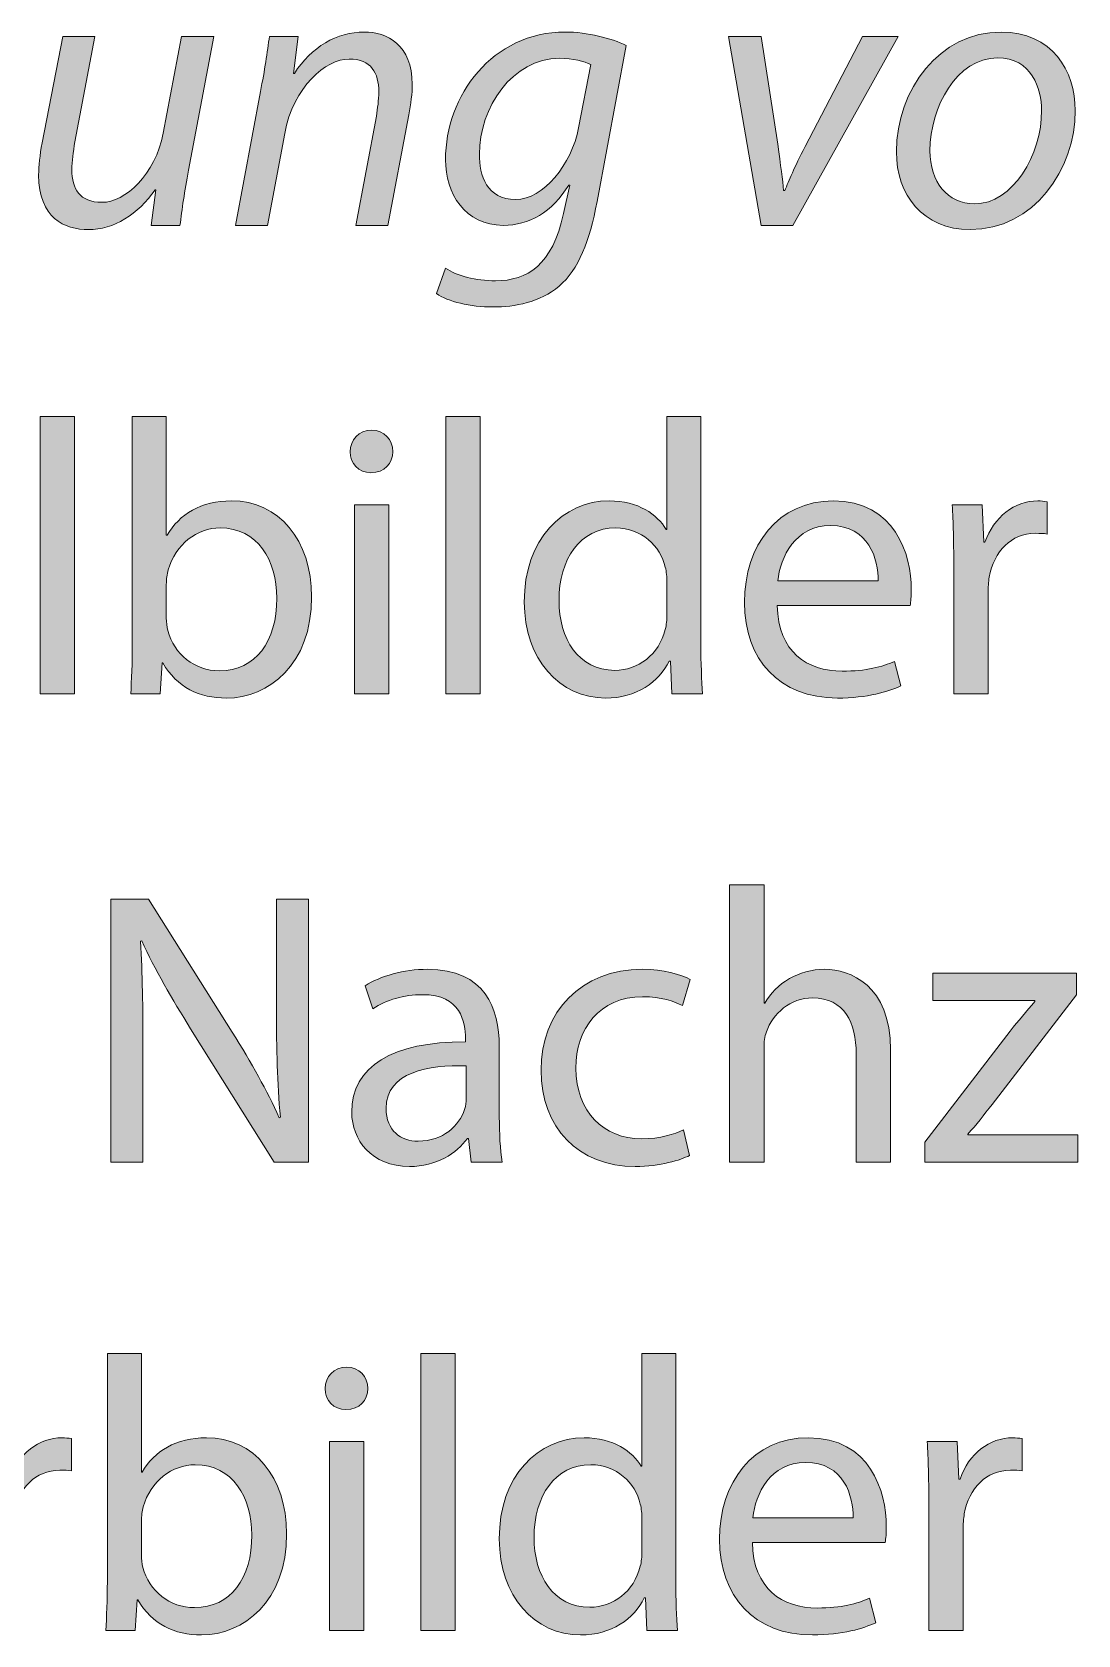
# Model space of a CAD drawing. Header units: inches. Extents: x 0 to 395, y 0 to 191.
# Drawn here: x 344.19 to 357.05, y 106.64 to 126.35 of the extents above; entities that cross this region are included whole.
import ezdxf

# ---------------------------------------------------------------- set-up
doc = ezdxf.new("R2010")
doc.units = ezdxf.units.IN
doc.header["$MEASUREMENT"] = 0
doc.layers.add('Template', color=7, linetype='Continuous')

# ---------------------------------------------------------------- blocks, each defined once
blk = doc.blocks.new('block 4')
at = {"layer": 'Template', "true_color": 0xf6921e}
h = blk.add_hatch(color=30, dxfattribs=at)
h.dxf.hatch_style = 2
edge = h.paths.add_edge_path()
edge.add_spline(control_points=[(346.688, 123.975), (346.688, 123.975), (346.996, 125.622), (346.996, 125.622), (347.049, 125.881), (347.082, 126.107), (347.106, 126.299), (347.106, 126.299), (347.461, 126.299), (347.461, 126.299), (347.461, 126.299), (347.404, 125.843), (347.404, 125.843), (347.404, 125.843), (347.413, 125.843), (347.413, 125.843), (347.62, 126.169), (347.937, 126.352), (348.273, 126.352), (348.551, 126.352), (348.863, 126.193), (348.863, 125.708), (348.863, 125.603), (348.844, 125.459), (348.82, 125.334), (348.82, 125.334), (348.561, 123.975), (348.561, 123.975), (348.561, 123.975), (348.168, 123.975), (348.168, 123.975), (348.168, 123.975), (348.422, 125.319), (348.422, 125.319), (348.436, 125.41), (348.451, 125.516), (348.451, 125.617), (348.451, 125.848), (348.359, 126.02), (348.086, 126.02), (347.802, 126.02), (347.399, 125.679), (347.294, 125.103), (347.294, 125.103), (347.082, 123.975), (347.082, 123.975), (347.082, 123.975), (346.688, 123.975), (346.688, 123.975)], knot_values=[0, 0, 0, 0, 1, 1, 1, 2, 2, 2, 3, 3, 3, 4, 4, 4, 5, 5, 5, 6, 6, 6, 7, 7, 7, 8, 8, 8, 9, 9, 9, 10, 10, 10, 11, 11, 11, 12, 12, 12, 13, 13, 13, 14, 14, 14, 15, 15, 15, 16, 16, 16, 16], degree=3, periodic=1)
h = blk.add_hatch(color=30, dxfattribs=at)
h.dxf.hatch_style = 2
edge = h.paths.add_edge_path()
edge.add_spline(control_points=[(349.271, 123.447), (349.41, 123.355), (349.645, 123.293), (349.885, 123.293), (350.279, 123.293), (350.587, 123.49), (350.721, 124.119), (350.721, 124.119), (350.798, 124.47), (350.798, 124.47), (350.798, 124.47), (350.788, 124.47), (350.788, 124.47), (350.582, 124.138), (350.298, 123.975), (349.981, 123.975), (349.511, 123.975), (349.271, 124.369), (349.271, 124.782), (349.271, 125.569), (349.847, 126.352), (350.745, 126.352), (351.014, 126.352), (351.312, 126.275), (351.494, 126.188), (351.494, 126.188), (351.134, 124.268), (351.134, 124.268), (351.043, 123.773), (350.908, 123.437), (350.668, 123.226), (350.433, 123.029), (350.121, 122.971), (349.857, 122.971), (349.573, 122.971), (349.304, 123.038), (349.16, 123.135), (349.16, 123.135), (349.271, 123.447), (349.271, 123.447)], knot_values=[0, 0, 0, 0, 1, 1, 1, 2, 2, 2, 3, 3, 3, 4, 4, 4, 5, 5, 5, 6, 6, 6, 7, 7, 7, 8, 8, 8, 9, 9, 9, 10, 10, 10, 11, 11, 11, 12, 12, 12, 13, 13, 13, 13], degree=3, periodic=1)
edge = h.paths.add_edge_path()
edge.add_spline(control_points=[(351.057, 125.953), (350.98, 125.987), (350.836, 126.03), (350.673, 126.03), (350.092, 126.03), (349.689, 125.42), (349.689, 124.849), (349.684, 124.589), (349.78, 124.292), (350.135, 124.292), (350.476, 124.292), (350.822, 124.724), (350.908, 125.175), (350.908, 125.175), (351.057, 125.953), (351.057, 125.953)], knot_values=[0, 0, 0, 0, 1, 1, 1, 2, 2, 2, 3, 3, 3, 4, 4, 4, 5, 5, 5, 5], degree=3, periodic=1)
h = blk.add_hatch(color=30, dxfattribs=at)
h.dxf.hatch_style = 2
edge = h.paths.add_edge_path()
edge.add_spline(control_points=[(357.014, 125.387), (357.014, 124.666), (356.505, 123.922), (355.722, 123.922), (355.141, 123.922), (354.815, 124.354), (354.815, 124.877), (354.815, 125.646), (355.348, 126.352), (356.102, 126.352), (356.731, 126.352), (357.014, 125.876), (357.014, 125.387)], knot_values=[0, 0, 0, 0, 1, 1, 1, 2, 2, 2, 3, 3, 3, 4, 4, 4, 4], degree=3, periodic=1)
edge = h.paths.add_edge_path()
edge.add_spline(control_points=[(355.228, 124.892), (355.228, 124.513), (355.439, 124.239), (355.775, 124.239), (356.246, 124.239), (356.601, 124.844), (356.601, 125.387), (356.601, 125.655), (356.476, 126.035), (356.058, 126.035), (355.559, 126.035), (355.228, 125.425), (355.228, 124.892)], knot_values=[0, 0, 0, 0, 1, 1, 1, 2, 2, 2, 3, 3, 3, 4, 4, 4, 4], degree=3, periodic=1)
h = blk.add_hatch(color=30, dxfattribs=at)
h.dxf.hatch_style = 2
edge = h.paths.add_edge_path()
edge.add_spline(control_points=[(346.425, 126.299), (346.425, 126.299), (346.113, 124.652), (346.113, 124.652), (346.061, 124.393), (346.032, 124.167), (346.007, 123.975), (346.007, 123.975), (345.652, 123.975), (345.652, 123.975), (345.652, 123.975), (345.71, 124.412), (345.71, 124.412), (345.71, 124.412), (345.7, 124.412), (345.7, 124.412), (345.494, 124.109), (345.191, 123.922), (344.884, 123.922), (344.586, 123.922), (344.269, 124.066), (344.269, 124.594), (344.269, 124.705), (344.284, 124.834), (344.312, 124.988), (344.312, 124.988), (344.567, 126.299), (344.567, 126.299), (344.567, 126.299), (344.961, 126.299), (344.961, 126.299), (344.961, 126.299), (344.716, 125.003), (344.716, 125.003), (344.692, 124.873), (344.678, 124.762), (344.678, 124.661), (344.678, 124.421), (344.773, 124.258), (345.047, 124.258), (345.335, 124.258), (345.705, 124.599), (345.801, 125.108), (345.801, 125.108), (346.027, 126.299), (346.027, 126.299), (346.027, 126.299), (346.425, 126.299), (346.425, 126.299)], knot_values=[0, 0, 0, 0, 1, 1, 1, 2, 2, 2, 3, 3, 3, 4, 4, 4, 5, 5, 5, 6, 6, 6, 7, 7, 7, 8, 8, 8, 9, 9, 9, 10, 10, 10, 11, 11, 11, 12, 12, 12, 13, 13, 13, 14, 14, 14, 15, 15, 15, 16, 16, 16, 16], degree=3, periodic=1)
h = blk.add_hatch(color=30, dxfattribs=at)
h.dxf.hatch_style = 2
edge = h.paths.add_edge_path()
edge.add_spline(control_points=[(353.154, 126.299), (353.154, 126.299), (353.356, 124.974), (353.356, 124.974), (353.389, 124.709), (353.423, 124.532), (353.428, 124.402), (353.428, 124.402), (353.442, 124.402), (353.442, 124.402), (353.495, 124.527), (353.557, 124.681), (353.692, 124.945), (353.692, 124.945), (354.398, 126.299), (354.398, 126.299), (354.398, 126.299), (354.835, 126.299), (354.835, 126.299), (354.835, 126.299), (353.543, 123.975), (353.543, 123.975), (353.543, 123.975), (353.154, 123.975), (353.154, 123.975), (353.154, 123.975), (352.751, 126.299), (352.751, 126.299), (352.751, 126.299), (353.154, 126.299), (353.154, 126.299)], knot_values=[0, 0, 0, 0, 1, 1, 1, 2, 2, 2, 3, 3, 3, 4, 4, 4, 5, 5, 5, 6, 6, 6, 7, 7, 7, 8, 8, 8, 9, 9, 9, 10, 10, 10, 10], degree=3, periodic=1)
h = blk.add_hatch(color=30, dxfattribs=at)
h.dxf.hatch_style = 2
h.paths.add_polyline_path([(344.288, 121.624), (344.711, 121.624), (344.711, 118.215), (344.288, 118.215)])
h = blk.add_hatch(color=30, dxfattribs=at)
h.dxf.hatch_style = 2
edge = h.paths.add_edge_path()
edge.add_spline(control_points=[(345.421, 121.624), (345.421, 121.624), (345.839, 121.624), (345.839, 121.624), (345.839, 121.624), (345.839, 120.164), (345.839, 120.164), (345.839, 120.164), (345.849, 120.164), (345.849, 120.164), (345.997, 120.423), (346.267, 120.587), (346.641, 120.587), (347.222, 120.587), (347.625, 120.106), (347.625, 119.405), (347.625, 118.575), (347.097, 118.162), (346.579, 118.162), (346.242, 118.162), (345.973, 118.292), (345.796, 118.594), (345.796, 118.594), (345.786, 118.594), (345.786, 118.594), (345.786, 118.594), (345.762, 118.215), (345.762, 118.215), (345.762, 118.215), (345.402, 118.215), (345.402, 118.215), (345.411, 118.373), (345.421, 118.608), (345.421, 118.815), (345.421, 118.815), (345.421, 121.624), (345.421, 121.624)], knot_values=[0, 0, 0, 0, 1, 1, 1, 2, 2, 2, 3, 3, 3, 4, 4, 4, 5, 5, 5, 6, 6, 6, 7, 7, 7, 8, 8, 8, 9, 9, 9, 10, 10, 10, 11, 11, 11, 12, 12, 12, 12], degree=3, periodic=1)
edge = h.paths.add_edge_path()
edge.add_spline(control_points=[(345.839, 119.146), (345.839, 119.094), (345.844, 119.04), (345.858, 118.993), (345.935, 118.7), (346.185, 118.498), (346.492, 118.498), (346.938, 118.498), (347.198, 118.858), (347.198, 119.391), (347.198, 119.857), (346.958, 120.255), (346.502, 120.255), (346.218, 120.255), (345.95, 120.054), (345.863, 119.737), (345.849, 119.684), (345.839, 119.626), (345.839, 119.559), (345.839, 119.559), (345.839, 119.146), (345.839, 119.146)], knot_values=[0, 0, 0, 0, 1, 1, 1, 2, 2, 2, 3, 3, 3, 4, 4, 4, 5, 5, 5, 6, 6, 6, 7, 7, 7, 7], degree=3, periodic=1)
h = blk.add_hatch(color=30, dxfattribs=at)
h.dxf.hatch_style = 2
h.paths.add_polyline_path([(349.275, 121.624), (349.698, 121.624), (349.698, 118.215), (349.275, 118.215)])
h = blk.add_hatch(color=30, dxfattribs=at)
h.dxf.hatch_style = 2
edge = h.paths.add_edge_path()
edge.add_spline(control_points=[(352.411, 121.624), (352.411, 121.624), (352.411, 118.815), (352.411, 118.815), (352.411, 118.608), (352.42, 118.373), (352.43, 118.215), (352.43, 118.215), (352.055, 118.215), (352.055, 118.215), (352.055, 118.215), (352.036, 118.618), (352.036, 118.618), (352.036, 118.618), (352.022, 118.618), (352.022, 118.618), (351.897, 118.359), (351.618, 118.162), (351.239, 118.162), (350.677, 118.162), (350.24, 118.637), (350.24, 119.343), (350.235, 120.116), (350.72, 120.587), (351.282, 120.587), (351.642, 120.587), (351.878, 120.419), (351.983, 120.236), (351.983, 120.236), (351.993, 120.236), (351.993, 120.236), (351.993, 120.236), (351.993, 121.624), (351.993, 121.624), (351.993, 121.624), (352.411, 121.624), (352.411, 121.624)], knot_values=[0, 0, 0, 0, 1, 1, 1, 2, 2, 2, 3, 3, 3, 4, 4, 4, 5, 5, 5, 6, 6, 6, 7, 7, 7, 8, 8, 8, 9, 9, 9, 10, 10, 10, 11, 11, 11, 12, 12, 12, 12], degree=3, periodic=1)
edge = h.paths.add_edge_path()
edge.add_spline(control_points=[(351.993, 119.593), (351.993, 119.645), (351.988, 119.717), (351.974, 119.77), (351.911, 120.034), (351.681, 120.255), (351.364, 120.255), (350.927, 120.255), (350.667, 119.871), (350.667, 119.362), (350.667, 118.892), (350.903, 118.503), (351.354, 118.503), (351.637, 118.503), (351.897, 118.695), (351.974, 119.007), (351.988, 119.065), (351.993, 119.122), (351.993, 119.189), (351.993, 119.189), (351.993, 119.593), (351.993, 119.593)], knot_values=[0, 0, 0, 0, 1, 1, 1, 2, 2, 2, 3, 3, 3, 4, 4, 4, 5, 5, 5, 6, 6, 6, 7, 7, 7, 7], degree=3, periodic=1)
h = blk.add_hatch(color=30, dxfattribs=at)
h.dxf.hatch_style = 2
edge = h.paths.add_edge_path()
edge.add_spline(control_points=[(348.623, 121.192), (348.623, 121.048), (348.522, 120.933), (348.354, 120.933), (348.201, 120.933), (348.099, 121.048), (348.099, 121.192), (348.099, 121.336), (348.205, 121.456), (348.364, 121.456), (348.517, 121.456), (348.623, 121.34), (348.623, 121.192)], knot_values=[0, 0, 0, 0, 1, 1, 1, 2, 2, 2, 3, 3, 3, 4, 4, 4, 4], degree=3, periodic=1)
h.paths.add_polyline_path([(348.152, 118.215), (348.152, 120.539), (348.575, 120.539), (348.575, 118.215)])
h = blk.add_hatch(color=30, dxfattribs=at)
h.dxf.hatch_style = 2
edge = h.paths.add_edge_path()
edge.add_spline(control_points=[(353.351, 119.3), (353.36, 118.728), (353.72, 118.493), (354.148, 118.493), (354.45, 118.493), (354.637, 118.546), (354.791, 118.613), (354.791, 118.613), (354.868, 118.311), (354.868, 118.311), (354.719, 118.244), (354.46, 118.162), (354.09, 118.162), (353.374, 118.162), (352.947, 118.637), (352.947, 119.338), (352.947, 120.039), (353.36, 120.587), (354.037, 120.587), (354.801, 120.587), (354.998, 119.924), (354.998, 119.497), (354.998, 119.41), (354.993, 119.348), (354.983, 119.3), (354.983, 119.3), (353.351, 119.3), (353.351, 119.3)], knot_values=[0, 0, 0, 0, 1, 1, 1, 2, 2, 2, 3, 3, 3, 4, 4, 4, 5, 5, 5, 6, 6, 6, 7, 7, 7, 8, 8, 8, 9, 9, 9, 9], degree=3, periodic=1)
edge = h.paths.add_edge_path()
edge.add_spline(control_points=[(354.59, 119.602), (354.594, 119.866), (354.479, 120.284), (354.004, 120.284), (353.572, 120.284), (353.389, 119.895), (353.356, 119.602), (353.356, 119.602), (354.59, 119.602), (354.59, 119.602)], knot_values=[0, 0, 0, 0, 1, 1, 1, 2, 2, 2, 3, 3, 3, 3], degree=3, periodic=1)
h = blk.add_hatch(color=30, dxfattribs=at)
h.dxf.hatch_style = 2
edge = h.paths.add_edge_path()
edge.add_spline(control_points=[(355.52, 119.814), (355.52, 120.087), (355.515, 120.323), (355.501, 120.539), (355.501, 120.539), (355.871, 120.539), (355.871, 120.539), (355.871, 120.539), (355.89, 120.078), (355.89, 120.078), (355.89, 120.078), (355.904, 120.078), (355.904, 120.078), (356.01, 120.39), (356.269, 120.587), (356.552, 120.587), (356.596, 120.587), (356.629, 120.582), (356.668, 120.577), (356.668, 120.577), (356.668, 120.178), (356.668, 120.178), (356.625, 120.188), (356.581, 120.188), (356.524, 120.188), (356.226, 120.188), (356.015, 119.967), (355.957, 119.65), (355.947, 119.593), (355.942, 119.521), (355.942, 119.454), (355.942, 119.454), (355.942, 118.215), (355.942, 118.215), (355.942, 118.215), (355.52, 118.215), (355.52, 118.215), (355.52, 118.215), (355.52, 119.814), (355.52, 119.814)], knot_values=[0, 0, 0, 0, 1, 1, 1, 2, 2, 2, 3, 3, 3, 4, 4, 4, 5, 5, 5, 6, 6, 6, 7, 7, 7, 8, 8, 8, 9, 9, 9, 10, 10, 10, 11, 11, 11, 12, 12, 12, 13, 13, 13, 13], degree=3, periodic=1)
h = blk.add_hatch(color=30, dxfattribs=at)
h.dxf.hatch_style = 2
edge = h.paths.add_edge_path()
edge.add_spline(control_points=[(352.765, 115.864), (352.765, 115.864), (353.188, 115.864), (353.188, 115.864), (353.188, 115.864), (353.188, 114.409), (353.188, 114.409), (353.188, 114.409), (353.197, 114.409), (353.197, 114.409), (353.264, 114.529), (353.37, 114.64), (353.5, 114.712), (353.625, 114.784), (353.773, 114.827), (353.932, 114.827), (354.244, 114.827), (354.743, 114.635), (354.743, 113.838), (354.743, 113.838), (354.743, 112.455), (354.743, 112.455), (354.743, 112.455), (354.32, 112.455), (354.32, 112.455), (354.32, 112.455), (354.32, 113.79), (354.32, 113.79), (354.32, 114.164), (354.181, 114.476), (353.783, 114.476), (353.509, 114.476), (353.298, 114.284), (353.216, 114.058), (353.193, 113.996), (353.188, 113.934), (353.188, 113.857), (353.188, 113.857), (353.188, 112.455), (353.188, 112.455), (353.188, 112.455), (352.765, 112.455), (352.765, 112.455), (352.765, 112.455), (352.765, 115.864), (352.765, 115.864)], knot_values=[0, 0, 0, 0, 1, 1, 1, 2, 2, 2, 3, 3, 3, 4, 4, 4, 5, 5, 5, 6, 6, 6, 7, 7, 7, 8, 8, 8, 9, 9, 9, 10, 10, 10, 11, 11, 11, 12, 12, 12, 13, 13, 13, 14, 14, 14, 15, 15, 15, 15], degree=3, periodic=1)
h = blk.add_hatch(color=30, dxfattribs=at)
h.dxf.hatch_style = 2
edge = h.paths.add_edge_path()
edge.add_spline(control_points=[(345.157, 112.455), (345.157, 112.455), (345.157, 115.691), (345.157, 115.691), (345.157, 115.691), (345.618, 115.691), (345.618, 115.691), (345.618, 115.691), (346.65, 114.054), (346.65, 114.054), (346.886, 113.674), (347.078, 113.334), (347.227, 113.002), (347.227, 113.002), (347.241, 113.007), (347.241, 113.007), (347.203, 113.439), (347.193, 113.833), (347.193, 114.337), (347.193, 114.337), (347.193, 115.691), (347.193, 115.691), (347.193, 115.691), (347.587, 115.691), (347.587, 115.691), (347.587, 115.691), (347.587, 112.455), (347.587, 112.455), (347.587, 112.455), (347.164, 112.455), (347.164, 112.455), (347.164, 112.455), (346.137, 114.097), (346.137, 114.097), (345.911, 114.457), (345.695, 114.827), (345.537, 115.177), (345.537, 115.177), (345.522, 115.173), (345.522, 115.173), (345.546, 114.764), (345.551, 114.375), (345.551, 113.838), (345.551, 113.838), (345.551, 112.455), (345.551, 112.455), (345.551, 112.455), (345.157, 112.455), (345.157, 112.455)], knot_values=[0, 0, 0, 0, 1, 1, 1, 2, 2, 2, 3, 3, 3, 4, 4, 4, 5, 5, 5, 6, 6, 6, 7, 7, 7, 8, 8, 8, 9, 9, 9, 10, 10, 10, 11, 11, 11, 12, 12, 12, 13, 13, 13, 14, 14, 14, 15, 15, 15, 16, 16, 16, 16], degree=3, periodic=1)
h = blk.add_hatch(color=30, dxfattribs=at)
h.dxf.hatch_style = 2
edge = h.paths.add_edge_path()
edge.add_spline(control_points=[(349.933, 113.012), (349.933, 112.81), (349.943, 112.613), (349.967, 112.455), (349.967, 112.455), (349.588, 112.455), (349.588, 112.455), (349.588, 112.455), (349.554, 112.748), (349.554, 112.748), (349.554, 112.748), (349.54, 112.748), (349.54, 112.748), (349.41, 112.565), (349.16, 112.402), (348.829, 112.402), (348.358, 112.402), (348.119, 112.733), (348.119, 113.069), (348.119, 113.631), (348.618, 113.939), (349.516, 113.934), (349.516, 113.934), (349.516, 113.982), (349.516, 113.982), (349.516, 114.169), (349.463, 114.519), (348.987, 114.515), (348.767, 114.515), (348.541, 114.452), (348.378, 114.342), (348.378, 114.342), (348.282, 114.625), (348.282, 114.625), (348.474, 114.745), (348.757, 114.827), (349.05, 114.827), (349.761, 114.827), (349.933, 114.342), (349.933, 113.881), (349.933, 113.881), (349.933, 113.012), (349.933, 113.012)], knot_values=[0, 0, 0, 0, 1, 1, 1, 2, 2, 2, 3, 3, 3, 4, 4, 4, 5, 5, 5, 6, 6, 6, 7, 7, 7, 8, 8, 8, 9, 9, 9, 10, 10, 10, 11, 11, 11, 12, 12, 12, 13, 13, 13, 14, 14, 14, 14], degree=3, periodic=1)
edge = h.paths.add_edge_path()
edge.add_spline(control_points=[(349.526, 113.641), (349.065, 113.65), (348.541, 113.569), (348.541, 113.117), (348.541, 112.839), (348.724, 112.714), (348.935, 112.714), (349.242, 112.714), (349.439, 112.906), (349.506, 113.103), (349.521, 113.151), (349.526, 113.199), (349.526, 113.238), (349.526, 113.238), (349.526, 113.641), (349.526, 113.641)], knot_values=[0, 0, 0, 0, 1, 1, 1, 2, 2, 2, 3, 3, 3, 4, 4, 4, 5, 5, 5, 5], degree=3, periodic=1)
h = blk.add_hatch(color=30, dxfattribs=at)
h.dxf.hatch_style = 2
edge = h.paths.add_edge_path()
edge.add_spline(control_points=[(352.271, 112.536), (352.161, 112.484), (351.916, 112.402), (351.604, 112.402), (350.903, 112.402), (350.446, 112.878), (350.446, 113.588), (350.446, 114.303), (350.936, 114.827), (351.695, 114.827), (351.945, 114.827), (352.166, 114.764), (352.281, 114.702), (352.281, 114.702), (352.185, 114.38), (352.185, 114.38), (352.084, 114.433), (351.925, 114.49), (351.695, 114.49), (351.162, 114.49), (350.874, 114.092), (350.874, 113.612), (350.874, 113.074), (351.22, 112.743), (351.68, 112.743), (351.921, 112.743), (352.079, 112.8), (352.199, 112.853), (352.199, 112.853), (352.271, 112.536), (352.271, 112.536)], knot_values=[0, 0, 0, 0, 1, 1, 1, 2, 2, 2, 3, 3, 3, 4, 4, 4, 5, 5, 5, 6, 6, 6, 7, 7, 7, 8, 8, 8, 9, 9, 9, 10, 10, 10, 10], degree=3, periodic=1)
h = blk.add_hatch(color=30, dxfattribs=at)
h.dxf.hatch_style = 2
edge = h.paths.add_edge_path()
edge.add_spline(control_points=[(355.165, 112.7), (355.165, 112.7), (356.212, 114.068), (356.212, 114.068), (356.317, 114.198), (356.413, 114.308), (356.519, 114.433), (356.519, 114.433), (356.519, 114.443), (356.519, 114.443), (356.519, 114.443), (355.261, 114.443), (355.261, 114.443), (355.261, 114.443), (355.261, 114.779), (355.261, 114.779), (355.261, 114.779), (357.028, 114.779), (357.028, 114.779), (357.028, 114.779), (357.028, 114.515), (357.028, 114.515), (357.028, 114.515), (355.991, 113.166), (355.991, 113.166), (355.89, 113.036), (355.798, 112.916), (355.693, 112.8), (355.693, 112.8), (355.693, 112.791), (355.693, 112.791), (355.693, 112.791), (357.047, 112.791), (357.047, 112.791), (357.047, 112.791), (357.047, 112.455), (357.047, 112.455), (357.047, 112.455), (355.165, 112.455), (355.165, 112.455), (355.165, 112.455), (355.165, 112.7), (355.165, 112.7)], knot_values=[0, 0, 0, 0, 1, 1, 1, 2, 2, 2, 3, 3, 3, 4, 4, 4, 5, 5, 5, 6, 6, 6, 7, 7, 7, 8, 8, 8, 9, 9, 9, 10, 10, 10, 11, 11, 11, 12, 12, 12, 13, 13, 13, 14, 14, 14, 14], degree=3, periodic=1)
h = blk.add_hatch(color=30, dxfattribs=at)
h.dxf.hatch_style = 2
edge = h.paths.add_edge_path()
edge.add_spline(control_points=[(345.114, 110.104), (345.114, 110.104), (345.532, 110.104), (345.532, 110.104), (345.532, 110.104), (345.532, 108.645), (345.532, 108.645), (345.532, 108.645), (345.542, 108.645), (345.542, 108.645), (345.691, 108.904), (345.959, 109.067), (346.334, 109.067), (346.915, 109.067), (347.318, 108.587), (347.318, 107.886), (347.318, 107.055), (346.79, 106.642), (346.271, 106.642), (345.935, 106.642), (345.666, 106.772), (345.489, 107.074), (345.489, 107.074), (345.479, 107.074), (345.479, 107.074), (345.479, 107.074), (345.455, 106.695), (345.455, 106.695), (345.455, 106.695), (345.095, 106.695), (345.095, 106.695), (345.105, 106.853), (345.114, 107.089), (345.114, 107.295), (345.114, 107.295), (345.114, 110.104), (345.114, 110.104)], knot_values=[0, 0, 0, 0, 1, 1, 1, 2, 2, 2, 3, 3, 3, 4, 4, 4, 5, 5, 5, 6, 6, 6, 7, 7, 7, 8, 8, 8, 9, 9, 9, 10, 10, 10, 11, 11, 11, 12, 12, 12, 12], degree=3, periodic=1)
edge = h.paths.add_edge_path()
edge.add_spline(control_points=[(345.532, 107.627), (345.532, 107.574), (345.537, 107.521), (345.551, 107.473), (345.628, 107.18), (345.878, 106.978), (346.185, 106.978), (346.631, 106.978), (346.891, 107.338), (346.891, 107.871), (346.891, 108.337), (346.651, 108.735), (346.195, 108.735), (345.911, 108.735), (345.642, 108.534), (345.556, 108.217), (345.542, 108.164), (345.532, 108.107), (345.532, 108.039), (345.532, 108.039), (345.532, 107.627), (345.532, 107.627)], knot_values=[0, 0, 0, 0, 1, 1, 1, 2, 2, 2, 3, 3, 3, 4, 4, 4, 5, 5, 5, 6, 6, 6, 7, 7, 7, 7], degree=3, periodic=1)
h = blk.add_hatch(color=30, dxfattribs=at)
h.dxf.hatch_style = 2
h.paths.add_polyline_path([(348.968, 110.104), (349.391, 110.104), (349.391, 106.695), (348.968, 106.695)])
h = blk.add_hatch(color=30, dxfattribs=at)
h.dxf.hatch_style = 2
edge = h.paths.add_edge_path()
edge.add_spline(control_points=[(352.103, 110.104), (352.103, 110.104), (352.103, 107.295), (352.103, 107.295), (352.103, 107.089), (352.113, 106.853), (352.123, 106.695), (352.123, 106.695), (351.748, 106.695), (351.748, 106.695), (351.748, 106.695), (351.729, 107.098), (351.729, 107.098), (351.729, 107.098), (351.715, 107.098), (351.715, 107.098), (351.59, 106.839), (351.311, 106.642), (350.932, 106.642), (350.37, 106.642), (349.933, 107.117), (349.933, 107.823), (349.928, 108.596), (350.413, 109.067), (350.975, 109.067), (351.335, 109.067), (351.571, 108.899), (351.676, 108.717), (351.676, 108.717), (351.686, 108.717), (351.686, 108.717), (351.686, 108.717), (351.686, 110.104), (351.686, 110.104), (351.686, 110.104), (352.103, 110.104), (352.103, 110.104)], knot_values=[0, 0, 0, 0, 1, 1, 1, 2, 2, 2, 3, 3, 3, 4, 4, 4, 5, 5, 5, 6, 6, 6, 7, 7, 7, 8, 8, 8, 9, 9, 9, 10, 10, 10, 11, 11, 11, 12, 12, 12, 12], degree=3, periodic=1)
edge = h.paths.add_edge_path()
edge.add_spline(control_points=[(351.686, 108.073), (351.686, 108.126), (351.681, 108.198), (351.666, 108.251), (351.604, 108.515), (351.374, 108.735), (351.057, 108.735), (350.62, 108.735), (350.36, 108.351), (350.36, 107.843), (350.36, 107.372), (350.596, 106.983), (351.047, 106.983), (351.33, 106.983), (351.59, 107.175), (351.666, 107.487), (351.681, 107.545), (351.686, 107.602), (351.686, 107.67), (351.686, 107.67), (351.686, 108.073), (351.686, 108.073)], knot_values=[0, 0, 0, 0, 1, 1, 1, 2, 2, 2, 3, 3, 3, 4, 4, 4, 5, 5, 5, 6, 6, 6, 7, 7, 7, 7], degree=3, periodic=1)
h = blk.add_hatch(color=30, dxfattribs=at)
h.dxf.hatch_style = 2
edge = h.paths.add_edge_path()
edge.add_spline(control_points=[(348.316, 109.672), (348.316, 109.528), (348.215, 109.413), (348.047, 109.413), (347.893, 109.413), (347.792, 109.528), (347.792, 109.672), (347.792, 109.816), (347.898, 109.936), (348.057, 109.936), (348.21, 109.936), (348.316, 109.821), (348.316, 109.672)], knot_values=[0, 0, 0, 0, 1, 1, 1, 2, 2, 2, 3, 3, 3, 4, 4, 4, 4], degree=3, periodic=1)
h.paths.add_polyline_path([(347.845, 106.695), (347.845, 109.019), (348.268, 109.019), (348.268, 106.695)])
h = blk.add_hatch(color=30, dxfattribs=at)
h.dxf.hatch_style = 2
edge = h.paths.add_edge_path()
edge.add_spline(control_points=[(343.526, 108.294), (343.526, 108.568), (343.521, 108.803), (343.506, 109.019), (343.506, 109.019), (343.876, 109.019), (343.876, 109.019), (343.876, 109.019), (343.895, 108.558), (343.895, 108.558), (343.895, 108.558), (343.909, 108.558), (343.909, 108.558), (344.015, 108.87), (344.275, 109.067), (344.558, 109.067), (344.601, 109.067), (344.635, 109.062), (344.673, 109.057), (344.673, 109.057), (344.673, 108.659), (344.673, 108.659), (344.63, 108.668), (344.587, 108.668), (344.529, 108.668), (344.231, 108.668), (344.02, 108.447), (343.962, 108.131), (343.953, 108.073), (343.948, 108.001), (343.948, 107.934), (343.948, 107.934), (343.948, 106.695), (343.948, 106.695), (343.948, 106.695), (343.526, 106.695), (343.526, 106.695), (343.526, 106.695), (343.526, 108.294), (343.526, 108.294)], knot_values=[0, 0, 0, 0, 1, 1, 1, 2, 2, 2, 3, 3, 3, 4, 4, 4, 5, 5, 5, 6, 6, 6, 7, 7, 7, 8, 8, 8, 9, 9, 9, 10, 10, 10, 11, 11, 11, 12, 12, 12, 13, 13, 13, 13], degree=3, periodic=1)
h = blk.add_hatch(color=30, dxfattribs=at)
h.dxf.hatch_style = 2
edge = h.paths.add_edge_path()
edge.add_spline(control_points=[(353.044, 107.78), (353.053, 107.209), (353.413, 106.973), (353.841, 106.973), (354.143, 106.973), (354.33, 107.026), (354.484, 107.094), (354.484, 107.094), (354.561, 106.791), (354.561, 106.791), (354.412, 106.724), (354.153, 106.642), (353.783, 106.642), (353.068, 106.642), (352.64, 107.117), (352.64, 107.818), (352.64, 108.519), (353.053, 109.067), (353.73, 109.067), (354.493, 109.067), (354.691, 108.404), (354.691, 107.977), (354.691, 107.89), (354.686, 107.828), (354.676, 107.78), (354.676, 107.78), (353.044, 107.78), (353.044, 107.78)], knot_values=[0, 0, 0, 0, 1, 1, 1, 2, 2, 2, 3, 3, 3, 4, 4, 4, 5, 5, 5, 6, 6, 6, 7, 7, 7, 8, 8, 8, 9, 9, 9, 9], degree=3, periodic=1)
edge = h.paths.add_edge_path()
edge.add_spline(control_points=[(354.282, 108.083), (354.287, 108.347), (354.172, 108.764), (353.697, 108.764), (353.264, 108.764), (353.082, 108.375), (353.049, 108.083), (353.049, 108.083), (354.282, 108.083), (354.282, 108.083)], knot_values=[0, 0, 0, 0, 1, 1, 1, 2, 2, 2, 3, 3, 3, 3], degree=3, periodic=1)
h = blk.add_hatch(color=30, dxfattribs=at)
h.dxf.hatch_style = 2
edge = h.paths.add_edge_path()
edge.add_spline(control_points=[(355.213, 108.294), (355.213, 108.568), (355.208, 108.803), (355.193, 109.019), (355.193, 109.019), (355.563, 109.019), (355.563, 109.019), (355.563, 109.019), (355.583, 108.558), (355.583, 108.558), (355.583, 108.558), (355.597, 108.558), (355.597, 108.558), (355.703, 108.87), (355.962, 109.067), (356.245, 109.067), (356.288, 109.067), (356.322, 109.062), (356.361, 109.057), (356.361, 109.057), (356.361, 108.659), (356.361, 108.659), (356.317, 108.668), (356.274, 108.668), (356.217, 108.668), (355.919, 108.668), (355.707, 108.447), (355.65, 108.131), (355.64, 108.073), (355.635, 108.001), (355.635, 107.934), (355.635, 107.934), (355.635, 106.695), (355.635, 106.695), (355.635, 106.695), (355.213, 106.695), (355.213, 106.695), (355.213, 106.695), (355.213, 108.294), (355.213, 108.294)], knot_values=[0, 0, 0, 0, 1, 1, 1, 2, 2, 2, 3, 3, 3, 4, 4, 4, 5, 5, 5, 6, 6, 6, 7, 7, 7, 8, 8, 8, 9, 9, 9, 10, 10, 10, 11, 11, 11, 12, 12, 12, 13, 13, 13, 13], degree=3, periodic=1)
at = {"layer": 'Template', "lineweight": 0}
for points in [[(344.288, 121.624), (344.711, 121.624), (344.711, 118.215), (344.288, 118.215), (344.288, 121.624)], [(349.275, 121.624), (349.698, 121.624), (349.698, 118.215), (349.275, 118.215), (349.275, 121.624)], [(348.152, 118.215), (348.152, 120.539), (348.575, 120.539), (348.575, 118.215), (348.152, 118.215)], [(348.968, 110.104), (349.391, 110.104), (349.391, 106.695), (348.968, 106.695), (348.968, 110.104)], [(347.845, 106.695), (347.845, 109.019), (348.268, 109.019), (348.268, 106.695), (347.845, 106.695)]]:
    blk.add_lwpolyline(points, dxfattribs=at)
for points, knots in [([(346.688, 123.975), (346.688, 123.975), (346.996, 125.622), (346.996, 125.622), (347.049, 125.881), (347.082, 126.107), (347.106, 126.299), (347.106, 126.299), (347.461, 126.299), (347.461, 126.299), (347.461, 126.299), (347.404, 125.843), (347.404, 125.843), (347.404, 125.843), (347.413, 125.843), (347.413, 125.843), (347.62, 126.169), (347.937, 126.352), (348.273, 126.352), (348.551, 126.352), (348.863, 126.193), (348.863, 125.708), (348.863, 125.603), (348.844, 125.459), (348.82, 125.334), (348.82, 125.334), (348.561, 123.975), (348.561, 123.975), (348.561, 123.975), (348.168, 123.975), (348.168, 123.975), (348.168, 123.975), (348.422, 125.319), (348.422, 125.319), (348.436, 125.41), (348.451, 125.516), (348.451, 125.617), (348.451, 125.848), (348.359, 126.02), (348.086, 126.02), (347.802, 126.02), (347.399, 125.679), (347.294, 125.103), (347.294, 125.103), (347.082, 123.975), (347.082, 123.975), (347.082, 123.975), (346.688, 123.975), (346.688, 123.975)], [0, 0, 0, 0, 1, 1, 1, 2, 2, 2, 3, 3, 3, 4, 4, 4, 5, 5, 5, 6, 6, 6, 7, 7, 7, 8, 8, 8, 9, 9, 9, 10, 10, 10, 11, 11, 11, 12, 12, 12, 13, 13, 13, 14, 14, 14, 15, 15, 15, 16, 16, 16, 16]), ([(349.271, 123.447), (349.41, 123.355), (349.645, 123.293), (349.885, 123.293), (350.279, 123.293), (350.587, 123.49), (350.721, 124.119), (350.721, 124.119), (350.798, 124.47), (350.798, 124.47), (350.798, 124.47), (350.788, 124.47), (350.788, 124.47), (350.582, 124.138), (350.298, 123.975), (349.981, 123.975), (349.511, 123.975), (349.271, 124.369), (349.271, 124.782), (349.271, 125.569), (349.847, 126.352), (350.745, 126.352), (351.014, 126.352), (351.312, 126.275), (351.494, 126.188), (351.494, 126.188), (351.134, 124.268), (351.134, 124.268), (351.043, 123.773), (350.908, 123.437), (350.668, 123.226), (350.433, 123.029), (350.121, 122.971), (349.857, 122.971), (349.573, 122.971), (349.304, 123.038), (349.16, 123.135), (349.16, 123.135), (349.271, 123.447), (349.271, 123.447)], [0, 0, 0, 0, 1, 1, 1, 2, 2, 2, 3, 3, 3, 4, 4, 4, 5, 5, 5, 6, 6, 6, 7, 7, 7, 8, 8, 8, 9, 9, 9, 10, 10, 10, 11, 11, 11, 12, 12, 12, 13, 13, 13, 13]), ([(357.014, 125.387), (357.014, 124.666), (356.505, 123.922), (355.722, 123.922), (355.141, 123.922), (354.815, 124.354), (354.815, 124.877), (354.815, 125.646), (355.348, 126.352), (356.102, 126.352), (356.731, 126.352), (357.014, 125.876), (357.014, 125.387)], [0, 0, 0, 0, 1, 1, 1, 2, 2, 2, 3, 3, 3, 4, 4, 4, 4]), ([(346.425, 126.299), (346.425, 126.299), (346.113, 124.652), (346.113, 124.652), (346.061, 124.393), (346.032, 124.167), (346.007, 123.975), (346.007, 123.975), (345.652, 123.975), (345.652, 123.975), (345.652, 123.975), (345.71, 124.412), (345.71, 124.412), (345.71, 124.412), (345.7, 124.412), (345.7, 124.412), (345.494, 124.109), (345.191, 123.922), (344.884, 123.922), (344.586, 123.922), (344.269, 124.066), (344.269, 124.594), (344.269, 124.705), (344.284, 124.834), (344.312, 124.988), (344.312, 124.988), (344.567, 126.299), (344.567, 126.299), (344.567, 126.299), (344.961, 126.299), (344.961, 126.299), (344.961, 126.299), (344.716, 125.003), (344.716, 125.003), (344.692, 124.873), (344.678, 124.762), (344.678, 124.661), (344.678, 124.421), (344.773, 124.258), (345.047, 124.258), (345.335, 124.258), (345.705, 124.599), (345.801, 125.108), (345.801, 125.108), (346.027, 126.299), (346.027, 126.299), (346.027, 126.299), (346.425, 126.299), (346.425, 126.299)], [0, 0, 0, 0, 1, 1, 1, 2, 2, 2, 3, 3, 3, 4, 4, 4, 5, 5, 5, 6, 6, 6, 7, 7, 7, 8, 8, 8, 9, 9, 9, 10, 10, 10, 11, 11, 11, 12, 12, 12, 13, 13, 13, 14, 14, 14, 15, 15, 15, 16, 16, 16, 16]), ([(353.154, 126.299), (353.154, 126.299), (353.356, 124.974), (353.356, 124.974), (353.389, 124.709), (353.423, 124.532), (353.428, 124.402), (353.428, 124.402), (353.442, 124.402), (353.442, 124.402), (353.495, 124.527), (353.557, 124.681), (353.692, 124.945), (353.692, 124.945), (354.398, 126.299), (354.398, 126.299), (354.398, 126.299), (354.835, 126.299), (354.835, 126.299), (354.835, 126.299), (353.543, 123.975), (353.543, 123.975), (353.543, 123.975), (353.154, 123.975), (353.154, 123.975), (353.154, 123.975), (352.751, 126.299), (352.751, 126.299), (352.751, 126.299), (353.154, 126.299), (353.154, 126.299)], [0, 0, 0, 0, 1, 1, 1, 2, 2, 2, 3, 3, 3, 4, 4, 4, 5, 5, 5, 6, 6, 6, 7, 7, 7, 8, 8, 8, 9, 9, 9, 10, 10, 10, 10]), ([(351.057, 125.953), (350.98, 125.987), (350.836, 126.03), (350.673, 126.03), (350.092, 126.03), (349.689, 125.42), (349.689, 124.849), (349.684, 124.589), (349.78, 124.292), (350.135, 124.292), (350.476, 124.292), (350.822, 124.724), (350.908, 125.175), (350.908, 125.175), (351.057, 125.953), (351.057, 125.953)], [0, 0, 0, 0, 1, 1, 1, 2, 2, 2, 3, 3, 3, 4, 4, 4, 5, 5, 5, 5]), ([(355.228, 124.892), (355.228, 124.513), (355.439, 124.239), (355.775, 124.239), (356.246, 124.239), (356.601, 124.844), (356.601, 125.387), (356.601, 125.655), (356.476, 126.035), (356.058, 126.035), (355.559, 126.035), (355.228, 125.425), (355.228, 124.892)], [0, 0, 0, 0, 1, 1, 1, 2, 2, 2, 3, 3, 3, 4, 4, 4, 4]), ([(345.421, 121.624), (345.421, 121.624), (345.839, 121.624), (345.839, 121.624), (345.839, 121.624), (345.839, 120.164), (345.839, 120.164), (345.839, 120.164), (345.849, 120.164), (345.849, 120.164), (345.997, 120.423), (346.267, 120.587), (346.641, 120.587), (347.222, 120.587), (347.625, 120.106), (347.625, 119.405), (347.625, 118.575), (347.097, 118.162), (346.579, 118.162), (346.242, 118.162), (345.973, 118.292), (345.796, 118.594), (345.796, 118.594), (345.786, 118.594), (345.786, 118.594), (345.786, 118.594), (345.762, 118.215), (345.762, 118.215), (345.762, 118.215), (345.402, 118.215), (345.402, 118.215), (345.411, 118.373), (345.421, 118.608), (345.421, 118.815), (345.421, 118.815), (345.421, 121.624), (345.421, 121.624)], [0, 0, 0, 0, 1, 1, 1, 2, 2, 2, 3, 3, 3, 4, 4, 4, 5, 5, 5, 6, 6, 6, 7, 7, 7, 8, 8, 8, 9, 9, 9, 10, 10, 10, 11, 11, 11, 12, 12, 12, 12]), ([(352.411, 121.624), (352.411, 121.624), (352.411, 118.815), (352.411, 118.815), (352.411, 118.608), (352.42, 118.373), (352.43, 118.215), (352.43, 118.215), (352.055, 118.215), (352.055, 118.215), (352.055, 118.215), (352.036, 118.618), (352.036, 118.618), (352.036, 118.618), (352.022, 118.618), (352.022, 118.618), (351.897, 118.359), (351.618, 118.162), (351.239, 118.162), (350.677, 118.162), (350.24, 118.637), (350.24, 119.343), (350.235, 120.116), (350.72, 120.587), (351.282, 120.587), (351.642, 120.587), (351.878, 120.419), (351.983, 120.236), (351.983, 120.236), (351.993, 120.236), (351.993, 120.236), (351.993, 120.236), (351.993, 121.624), (351.993, 121.624), (351.993, 121.624), (352.411, 121.624), (352.411, 121.624)], [0, 0, 0, 0, 1, 1, 1, 2, 2, 2, 3, 3, 3, 4, 4, 4, 5, 5, 5, 6, 6, 6, 7, 7, 7, 8, 8, 8, 9, 9, 9, 10, 10, 10, 11, 11, 11, 12, 12, 12, 12]), ([(348.623, 121.192), (348.623, 121.048), (348.522, 120.933), (348.354, 120.933), (348.201, 120.933), (348.099, 121.048), (348.099, 121.192), (348.099, 121.336), (348.205, 121.456), (348.364, 121.456), (348.517, 121.456), (348.623, 121.34), (348.623, 121.192)], [0, 0, 0, 0, 1, 1, 1, 2, 2, 2, 3, 3, 3, 4, 4, 4, 4]), ([(353.351, 119.3), (353.36, 118.728), (353.72, 118.493), (354.148, 118.493), (354.45, 118.493), (354.637, 118.546), (354.791, 118.613), (354.791, 118.613), (354.868, 118.311), (354.868, 118.311), (354.719, 118.244), (354.46, 118.162), (354.09, 118.162), (353.374, 118.162), (352.947, 118.637), (352.947, 119.338), (352.947, 120.039), (353.36, 120.587), (354.037, 120.587), (354.801, 120.587), (354.998, 119.924), (354.998, 119.497), (354.998, 119.41), (354.993, 119.348), (354.983, 119.3), (354.983, 119.3), (353.351, 119.3), (353.351, 119.3)], [0, 0, 0, 0, 1, 1, 1, 2, 2, 2, 3, 3, 3, 4, 4, 4, 5, 5, 5, 6, 6, 6, 7, 7, 7, 8, 8, 8, 9, 9, 9, 9]), ([(355.52, 119.814), (355.52, 120.087), (355.515, 120.323), (355.501, 120.539), (355.501, 120.539), (355.871, 120.539), (355.871, 120.539), (355.871, 120.539), (355.89, 120.078), (355.89, 120.078), (355.89, 120.078), (355.904, 120.078), (355.904, 120.078), (356.01, 120.39), (356.269, 120.587), (356.552, 120.587), (356.596, 120.587), (356.629, 120.582), (356.668, 120.577), (356.668, 120.577), (356.668, 120.178), (356.668, 120.178), (356.625, 120.188), (356.581, 120.188), (356.524, 120.188), (356.226, 120.188), (356.015, 119.967), (355.957, 119.65), (355.947, 119.593), (355.942, 119.521), (355.942, 119.454), (355.942, 119.454), (355.942, 118.215), (355.942, 118.215), (355.942, 118.215), (355.52, 118.215), (355.52, 118.215), (355.52, 118.215), (355.52, 119.814), (355.52, 119.814)], [0, 0, 0, 0, 1, 1, 1, 2, 2, 2, 3, 3, 3, 4, 4, 4, 5, 5, 5, 6, 6, 6, 7, 7, 7, 8, 8, 8, 9, 9, 9, 10, 10, 10, 11, 11, 11, 12, 12, 12, 13, 13, 13, 13]), ([(345.839, 119.146), (345.839, 119.094), (345.844, 119.04), (345.858, 118.993), (345.935, 118.7), (346.185, 118.498), (346.492, 118.498), (346.938, 118.498), (347.198, 118.858), (347.198, 119.391), (347.198, 119.857), (346.958, 120.255), (346.502, 120.255), (346.218, 120.255), (345.95, 120.054), (345.863, 119.737), (345.849, 119.684), (345.839, 119.626), (345.839, 119.559), (345.839, 119.559), (345.839, 119.146), (345.839, 119.146)], [0, 0, 0, 0, 1, 1, 1, 2, 2, 2, 3, 3, 3, 4, 4, 4, 5, 5, 5, 6, 6, 6, 7, 7, 7, 7]), ([(351.993, 119.593), (351.993, 119.645), (351.988, 119.717), (351.974, 119.77), (351.911, 120.034), (351.681, 120.255), (351.364, 120.255), (350.927, 120.255), (350.667, 119.871), (350.667, 119.362), (350.667, 118.892), (350.903, 118.503), (351.354, 118.503), (351.637, 118.503), (351.897, 118.695), (351.974, 119.007), (351.988, 119.065), (351.993, 119.122), (351.993, 119.189), (351.993, 119.189), (351.993, 119.593), (351.993, 119.593)], [0, 0, 0, 0, 1, 1, 1, 2, 2, 2, 3, 3, 3, 4, 4, 4, 5, 5, 5, 6, 6, 6, 7, 7, 7, 7]), ([(354.59, 119.602), (354.594, 119.866), (354.479, 120.284), (354.004, 120.284), (353.572, 120.284), (353.389, 119.895), (353.356, 119.602), (353.356, 119.602), (354.59, 119.602), (354.59, 119.602)], [0, 0, 0, 0, 1, 1, 1, 2, 2, 2, 3, 3, 3, 3]), ([(352.765, 115.864), (352.765, 115.864), (353.188, 115.864), (353.188, 115.864), (353.188, 115.864), (353.188, 114.409), (353.188, 114.409), (353.188, 114.409), (353.197, 114.409), (353.197, 114.409), (353.264, 114.529), (353.37, 114.64), (353.5, 114.712), (353.625, 114.784), (353.773, 114.827), (353.932, 114.827), (354.244, 114.827), (354.743, 114.635), (354.743, 113.838), (354.743, 113.838), (354.743, 112.455), (354.743, 112.455), (354.743, 112.455), (354.32, 112.455), (354.32, 112.455), (354.32, 112.455), (354.32, 113.79), (354.32, 113.79), (354.32, 114.164), (354.181, 114.476), (353.783, 114.476), (353.509, 114.476), (353.298, 114.284), (353.216, 114.058), (353.193, 113.996), (353.188, 113.934), (353.188, 113.857), (353.188, 113.857), (353.188, 112.455), (353.188, 112.455), (353.188, 112.455), (352.765, 112.455), (352.765, 112.455), (352.765, 112.455), (352.765, 115.864), (352.765, 115.864)], [0, 0, 0, 0, 1, 1, 1, 2, 2, 2, 3, 3, 3, 4, 4, 4, 5, 5, 5, 6, 6, 6, 7, 7, 7, 8, 8, 8, 9, 9, 9, 10, 10, 10, 11, 11, 11, 12, 12, 12, 13, 13, 13, 14, 14, 14, 15, 15, 15, 15]), ([(345.157, 112.455), (345.157, 112.455), (345.157, 115.691), (345.157, 115.691), (345.157, 115.691), (345.618, 115.691), (345.618, 115.691), (345.618, 115.691), (346.65, 114.054), (346.65, 114.054), (346.886, 113.674), (347.078, 113.334), (347.227, 113.002), (347.227, 113.002), (347.241, 113.007), (347.241, 113.007), (347.203, 113.439), (347.193, 113.833), (347.193, 114.337), (347.193, 114.337), (347.193, 115.691), (347.193, 115.691), (347.193, 115.691), (347.587, 115.691), (347.587, 115.691), (347.587, 115.691), (347.587, 112.455), (347.587, 112.455), (347.587, 112.455), (347.164, 112.455), (347.164, 112.455), (347.164, 112.455), (346.137, 114.097), (346.137, 114.097), (345.911, 114.457), (345.695, 114.827), (345.537, 115.177), (345.537, 115.177), (345.522, 115.173), (345.522, 115.173), (345.546, 114.764), (345.551, 114.375), (345.551, 113.838), (345.551, 113.838), (345.551, 112.455), (345.551, 112.455), (345.551, 112.455), (345.157, 112.455), (345.157, 112.455)], [0, 0, 0, 0, 1, 1, 1, 2, 2, 2, 3, 3, 3, 4, 4, 4, 5, 5, 5, 6, 6, 6, 7, 7, 7, 8, 8, 8, 9, 9, 9, 10, 10, 10, 11, 11, 11, 12, 12, 12, 13, 13, 13, 14, 14, 14, 15, 15, 15, 16, 16, 16, 16]), ([(349.933, 113.012), (349.933, 112.81), (349.943, 112.613), (349.967, 112.455), (349.967, 112.455), (349.588, 112.455), (349.588, 112.455), (349.588, 112.455), (349.554, 112.748), (349.554, 112.748), (349.554, 112.748), (349.54, 112.748), (349.54, 112.748), (349.41, 112.565), (349.16, 112.402), (348.829, 112.402), (348.358, 112.402), (348.119, 112.733), (348.119, 113.069), (348.119, 113.631), (348.618, 113.939), (349.516, 113.934), (349.516, 113.934), (349.516, 113.982), (349.516, 113.982), (349.516, 114.169), (349.463, 114.519), (348.987, 114.515), (348.767, 114.515), (348.541, 114.452), (348.378, 114.342), (348.378, 114.342), (348.282, 114.625), (348.282, 114.625), (348.474, 114.745), (348.757, 114.827), (349.05, 114.827), (349.761, 114.827), (349.933, 114.342), (349.933, 113.881), (349.933, 113.881), (349.933, 113.012), (349.933, 113.012)], [0, 0, 0, 0, 1, 1, 1, 2, 2, 2, 3, 3, 3, 4, 4, 4, 5, 5, 5, 6, 6, 6, 7, 7, 7, 8, 8, 8, 9, 9, 9, 10, 10, 10, 11, 11, 11, 12, 12, 12, 13, 13, 13, 14, 14, 14, 14]), ([(352.271, 112.536), (352.161, 112.484), (351.916, 112.402), (351.604, 112.402), (350.903, 112.402), (350.446, 112.878), (350.446, 113.588), (350.446, 114.303), (350.936, 114.827), (351.695, 114.827), (351.945, 114.827), (352.166, 114.764), (352.281, 114.702), (352.281, 114.702), (352.185, 114.38), (352.185, 114.38), (352.084, 114.433), (351.925, 114.49), (351.695, 114.49), (351.162, 114.49), (350.874, 114.092), (350.874, 113.612), (350.874, 113.074), (351.22, 112.743), (351.68, 112.743), (351.921, 112.743), (352.079, 112.8), (352.199, 112.853), (352.199, 112.853), (352.271, 112.536), (352.271, 112.536)], [0, 0, 0, 0, 1, 1, 1, 2, 2, 2, 3, 3, 3, 4, 4, 4, 5, 5, 5, 6, 6, 6, 7, 7, 7, 8, 8, 8, 9, 9, 9, 10, 10, 10, 10]), ([(355.165, 112.7), (355.165, 112.7), (356.212, 114.068), (356.212, 114.068), (356.317, 114.198), (356.413, 114.308), (356.519, 114.433), (356.519, 114.433), (356.519, 114.443), (356.519, 114.443), (356.519, 114.443), (355.261, 114.443), (355.261, 114.443), (355.261, 114.443), (355.261, 114.779), (355.261, 114.779), (355.261, 114.779), (357.028, 114.779), (357.028, 114.779), (357.028, 114.779), (357.028, 114.515), (357.028, 114.515), (357.028, 114.515), (355.991, 113.166), (355.991, 113.166), (355.89, 113.036), (355.798, 112.916), (355.693, 112.8), (355.693, 112.8), (355.693, 112.791), (355.693, 112.791), (355.693, 112.791), (357.047, 112.791), (357.047, 112.791), (357.047, 112.791), (357.047, 112.455), (357.047, 112.455), (357.047, 112.455), (355.165, 112.455), (355.165, 112.455), (355.165, 112.455), (355.165, 112.7), (355.165, 112.7)], [0, 0, 0, 0, 1, 1, 1, 2, 2, 2, 3, 3, 3, 4, 4, 4, 5, 5, 5, 6, 6, 6, 7, 7, 7, 8, 8, 8, 9, 9, 9, 10, 10, 10, 11, 11, 11, 12, 12, 12, 13, 13, 13, 14, 14, 14, 14]), ([(349.526, 113.641), (349.065, 113.65), (348.541, 113.569), (348.541, 113.117), (348.541, 112.839), (348.724, 112.714), (348.935, 112.714), (349.242, 112.714), (349.439, 112.906), (349.506, 113.103), (349.521, 113.151), (349.526, 113.199), (349.526, 113.238), (349.526, 113.238), (349.526, 113.641), (349.526, 113.641)], [0, 0, 0, 0, 1, 1, 1, 2, 2, 2, 3, 3, 3, 4, 4, 4, 5, 5, 5, 5]), ([(345.114, 110.104), (345.114, 110.104), (345.532, 110.104), (345.532, 110.104), (345.532, 110.104), (345.532, 108.645), (345.532, 108.645), (345.532, 108.645), (345.542, 108.645), (345.542, 108.645), (345.691, 108.904), (345.959, 109.067), (346.334, 109.067), (346.915, 109.067), (347.318, 108.587), (347.318, 107.886), (347.318, 107.055), (346.79, 106.642), (346.271, 106.642), (345.935, 106.642), (345.666, 106.772), (345.489, 107.074), (345.489, 107.074), (345.479, 107.074), (345.479, 107.074), (345.479, 107.074), (345.455, 106.695), (345.455, 106.695), (345.455, 106.695), (345.095, 106.695), (345.095, 106.695), (345.105, 106.853), (345.114, 107.089), (345.114, 107.295), (345.114, 107.295), (345.114, 110.104), (345.114, 110.104)], [0, 0, 0, 0, 1, 1, 1, 2, 2, 2, 3, 3, 3, 4, 4, 4, 5, 5, 5, 6, 6, 6, 7, 7, 7, 8, 8, 8, 9, 9, 9, 10, 10, 10, 11, 11, 11, 12, 12, 12, 12]), ([(352.103, 110.104), (352.103, 110.104), (352.103, 107.295), (352.103, 107.295), (352.103, 107.089), (352.113, 106.853), (352.123, 106.695), (352.123, 106.695), (351.748, 106.695), (351.748, 106.695), (351.748, 106.695), (351.729, 107.098), (351.729, 107.098), (351.729, 107.098), (351.715, 107.098), (351.715, 107.098), (351.59, 106.839), (351.311, 106.642), (350.932, 106.642), (350.37, 106.642), (349.933, 107.117), (349.933, 107.823), (349.928, 108.596), (350.413, 109.067), (350.975, 109.067), (351.335, 109.067), (351.571, 108.899), (351.676, 108.717), (351.676, 108.717), (351.686, 108.717), (351.686, 108.717), (351.686, 108.717), (351.686, 110.104), (351.686, 110.104), (351.686, 110.104), (352.103, 110.104), (352.103, 110.104)], [0, 0, 0, 0, 1, 1, 1, 2, 2, 2, 3, 3, 3, 4, 4, 4, 5, 5, 5, 6, 6, 6, 7, 7, 7, 8, 8, 8, 9, 9, 9, 10, 10, 10, 11, 11, 11, 12, 12, 12, 12]), ([(348.316, 109.672), (348.316, 109.528), (348.215, 109.413), (348.047, 109.413), (347.893, 109.413), (347.792, 109.528), (347.792, 109.672), (347.792, 109.816), (347.898, 109.936), (348.057, 109.936), (348.21, 109.936), (348.316, 109.821), (348.316, 109.672)], [0, 0, 0, 0, 1, 1, 1, 2, 2, 2, 3, 3, 3, 4, 4, 4, 4]), ([(343.526, 108.294), (343.526, 108.568), (343.521, 108.803), (343.506, 109.019), (343.506, 109.019), (343.876, 109.019), (343.876, 109.019), (343.876, 109.019), (343.895, 108.558), (343.895, 108.558), (343.895, 108.558), (343.909, 108.558), (343.909, 108.558), (344.015, 108.87), (344.275, 109.067), (344.558, 109.067), (344.601, 109.067), (344.635, 109.062), (344.673, 109.057), (344.673, 109.057), (344.673, 108.659), (344.673, 108.659), (344.63, 108.668), (344.587, 108.668), (344.529, 108.668), (344.231, 108.668), (344.02, 108.447), (343.962, 108.131), (343.953, 108.073), (343.948, 108.001), (343.948, 107.934), (343.948, 107.934), (343.948, 106.695), (343.948, 106.695), (343.948, 106.695), (343.526, 106.695), (343.526, 106.695), (343.526, 106.695), (343.526, 108.294), (343.526, 108.294)], [0, 0, 0, 0, 1, 1, 1, 2, 2, 2, 3, 3, 3, 4, 4, 4, 5, 5, 5, 6, 6, 6, 7, 7, 7, 8, 8, 8, 9, 9, 9, 10, 10, 10, 11, 11, 11, 12, 12, 12, 13, 13, 13, 13]), ([(353.044, 107.78), (353.053, 107.209), (353.413, 106.973), (353.841, 106.973), (354.143, 106.973), (354.33, 107.026), (354.484, 107.094), (354.484, 107.094), (354.561, 106.791), (354.561, 106.791), (354.412, 106.724), (354.153, 106.642), (353.783, 106.642), (353.068, 106.642), (352.64, 107.117), (352.64, 107.818), (352.64, 108.519), (353.053, 109.067), (353.73, 109.067), (354.493, 109.067), (354.691, 108.404), (354.691, 107.977), (354.691, 107.89), (354.686, 107.828), (354.676, 107.78), (354.676, 107.78), (353.044, 107.78), (353.044, 107.78)], [0, 0, 0, 0, 1, 1, 1, 2, 2, 2, 3, 3, 3, 4, 4, 4, 5, 5, 5, 6, 6, 6, 7, 7, 7, 8, 8, 8, 9, 9, 9, 9]), ([(355.213, 108.294), (355.213, 108.568), (355.208, 108.803), (355.193, 109.019), (355.193, 109.019), (355.563, 109.019), (355.563, 109.019), (355.563, 109.019), (355.583, 108.558), (355.583, 108.558), (355.583, 108.558), (355.597, 108.558), (355.597, 108.558), (355.703, 108.87), (355.962, 109.067), (356.245, 109.067), (356.288, 109.067), (356.322, 109.062), (356.361, 109.057), (356.361, 109.057), (356.361, 108.659), (356.361, 108.659), (356.317, 108.668), (356.274, 108.668), (356.217, 108.668), (355.919, 108.668), (355.707, 108.447), (355.65, 108.131), (355.64, 108.073), (355.635, 108.001), (355.635, 107.934), (355.635, 107.934), (355.635, 106.695), (355.635, 106.695), (355.635, 106.695), (355.213, 106.695), (355.213, 106.695), (355.213, 106.695), (355.213, 108.294), (355.213, 108.294)], [0, 0, 0, 0, 1, 1, 1, 2, 2, 2, 3, 3, 3, 4, 4, 4, 5, 5, 5, 6, 6, 6, 7, 7, 7, 8, 8, 8, 9, 9, 9, 10, 10, 10, 11, 11, 11, 12, 12, 12, 13, 13, 13, 13]), ([(345.532, 107.627), (345.532, 107.574), (345.537, 107.521), (345.551, 107.473), (345.628, 107.18), (345.878, 106.978), (346.185, 106.978), (346.631, 106.978), (346.891, 107.338), (346.891, 107.871), (346.891, 108.337), (346.651, 108.735), (346.195, 108.735), (345.911, 108.735), (345.642, 108.534), (345.556, 108.217), (345.542, 108.164), (345.532, 108.107), (345.532, 108.039), (345.532, 108.039), (345.532, 107.627), (345.532, 107.627)], [0, 0, 0, 0, 1, 1, 1, 2, 2, 2, 3, 3, 3, 4, 4, 4, 5, 5, 5, 6, 6, 6, 7, 7, 7, 7]), ([(351.686, 108.073), (351.686, 108.126), (351.681, 108.198), (351.666, 108.251), (351.604, 108.515), (351.374, 108.735), (351.057, 108.735), (350.62, 108.735), (350.36, 108.351), (350.36, 107.843), (350.36, 107.372), (350.596, 106.983), (351.047, 106.983), (351.33, 106.983), (351.59, 107.175), (351.666, 107.487), (351.681, 107.545), (351.686, 107.602), (351.686, 107.67), (351.686, 107.67), (351.686, 108.073), (351.686, 108.073)], [0, 0, 0, 0, 1, 1, 1, 2, 2, 2, 3, 3, 3, 4, 4, 4, 5, 5, 5, 6, 6, 6, 7, 7, 7, 7]), ([(354.282, 108.083), (354.287, 108.347), (354.172, 108.764), (353.697, 108.764), (353.264, 108.764), (353.082, 108.375), (353.049, 108.083), (353.049, 108.083), (354.282, 108.083), (354.282, 108.083)], [0, 0, 0, 0, 1, 1, 1, 2, 2, 2, 3, 3, 3, 3])]:
    blk.add_open_spline(points, degree=3, knots=knots, dxfattribs=at)

msp = doc.modelspace()

# ---------------------------------------------------------------- block references
at = {"layer": 'Template'}
msp.add_blockref('block 4', (0, 0), dxfattribs=at)

doc.saveas('drawing.dxf')
